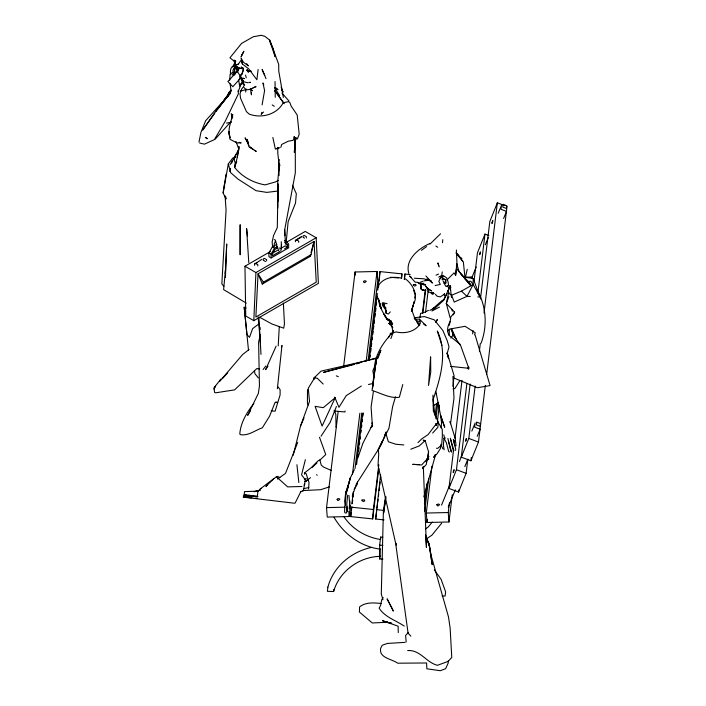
<?xml version="1.0" encoding="UTF-8"?>
<svg xmlns="http://www.w3.org/2000/svg" width="706" height="706" viewBox="0 0 706 706"><rect width="100%" height="100%" fill="white"/><g stroke="black" fill="none" stroke-linecap="round" stroke-linejoin="round"><path stroke-width="1.06" d="M447.904 290.704L449.316 293.67L451.611 295.214L454.223 302.08L467.01 296.344L473.152 284.483L473.17 278.517L464.627 277.131M277.917 201.395L278.023 183.922L277.299 227.561L273.593 235.433L272.145 241.99L272.622 247.144M279.444 163.774L277.767 180.93L277.811 208.005M349.188 509L349.902 501.066M460.153 344.36L449.245 335.553L449.298 329.402M449.334 325.307L450.719 318.141M225.435 277.476L226.714 243.976L225.329 273.584L225.558 269.127L223.608 289.61L246.279 303.112M449.245 335.553C446.316 330.999 447.639 325.731 450.234 321.406M232.53 117.628L232.671 114.372C231.162 122.041 227.067 129.983 230.015 137.838L228.991 131.695L229.988 139.285L236.916 142.877L241.17 142.903L239.096 142.33M253.807 320.665L255.925 272.551L316.191 237.754L318.38 283.388L253.807 320.665L245.75 316.014L244.964 266.224L270.389 251.548M274.166 246.447L274.281 243.826L275.561 240.914M307.516 389.668L307.419 403.126L308.045 405.147M278.226 345.896L279.294 326.393M444.1 449.819L443.386 444.789L443.986 438.338L445.292 437.905M357.527 482.083L357.421 483.981L354.13 489.382M456.455 267.786L456.703 263.788L458.9 271.016M295.276 138.279L294.358 152.434L295.293 137.52L295.329 172.758L284.562 230.588L284.721 235.707L284.633 229.635L285.286 240.358M350.714 516.607L351.438 507.208L373.395 509.503L372.68 518.901L350.714 516.607L351.244 512.238M379.254 280.988L379.969 271.589L401.935 273.884L401.617 278.058M384.038 519.898L375.671 519.025L380.613 474.723M404.529 279.223L404.926 274.007L410.16 274.555M440.632 445.557L440.403 448.575L437.208 453.587L433.678 457.382L434.949 454.858M438.258 422.109L437.844 427.386L432.663 433.034M229.635 80.493L230.138 74.28L232.468 72.374L234.039 72.365L233.624 73.759L232.415 74.006L232.159 75.101M354.341 469.649L350.335 477.971L345.958 494.235L344.669 508.761L344.599 512.097L345.322 513.05L346.637 512.847L346.99 506.652M442.503 242.688L442.777 239.669M446.916 279.991L454.055 272.878L455.635 275.349L456.217 269.039M456.411 266.939L456.703 263.788M253.066 496.75L244.179 495.003L244.505 491.614L256.534 491.182L255.387 491.447L260.461 490.264M286.204 242.017L288.154 221.605L295.523 203.054L296.317 193.682L292.443 185.237M347.634 495.18L346.778 504.013L347.44 511.462M277.361 388.732L281.976 345.419L281.42 347.423M452.952 386.411L454.099 375.689L447.127 352.647M441.056 427.748L441.577 422.982L440.615 415.507L435.964 391.927M258.114 69.47L256.896 79.778L248.715 68.87L242.414 64.061L241.328 59.842L238.363 64.14L235.01 65.358L238.381 70.229M280.829 250.912L281.597 244.541M350.538 505.637L349.214 516.545L327.249 517.074L326.534 507.614L338.165 411.624M343.707 365.805L355.074 271.995L377.039 271.466L377.754 280.926L368.108 360.554M327.893 587.11L327.381 591.31L333.62 591.531C339.268 571.357 359.186 556.84 379.916 556.354L380.172 548.862M333.62 591.531L333.867 589.448M352.462 474.361L359.857 413.275M366.202 360.916L377.039 271.466M355.03 468.546L361.763 412.913M351.835 503.934L353.282 491.932M356.583 464.663L362.796 413.398M369.273 359.945L377.331 293.405M377.728 290.131L379.969 271.589M351.509 510.059L351.906 506.784M352.303 503.519L352.7 500.245M353.097 496.971L353.362 494.791M357.986 456.605L358.251 454.426M358.648 451.152L359.045 447.886M359.433 444.612L359.698 442.433M360.095 439.158L360.36 436.97M360.89 432.61L361.154 430.431M361.551 427.156L361.816 424.977M362.213 421.703L362.478 419.523M362.875 416.249L363.272 412.975M370.006 357.342L370.271 355.162M370.668 351.888L371.065 348.614M371.33 346.434L371.727 343.16M372.124 339.886L372.389 337.706M372.786 334.432L373.174 331.158M373.439 328.978L373.836 325.704M374.101 323.524L374.498 320.25M374.895 316.985L375.292 313.711M375.557 311.531L375.954 308.257M376.351 304.983L376.616 302.803M377.013 299.529L377.41 296.255M378.46 287.527L378.725 285.348M373.395 509.503L378.813 464.786M401.405 278.252L401.935 273.884M372.68 518.901L378.76 468.722M404.264 279.461L404.926 274.007M375.671 519.025L376.598 511.391M376.995 508.117L377.392 504.843M377.657 502.663L378.045 499.389M378.442 496.115L378.707 493.935M379.104 490.661L379.501 487.387M379.766 485.207L380.163 481.933M380.56 478.668L380.825 476.479M382.89 559.108L379.678 558.975L379.678 545.182L380.658 537.09L382.802 537.178M379.678 558.975L380.049 555.949M422.4 313.393L425.303 289.398M422.868 312.979L425.647 290.069M425.515 312.423L428.163 290.607M424.412 504.208L426.927 483.486M435.117 415.852L436.573 403.85M424.677 511.479L428.648 478.756M435.911 418.755L437.896 402.394M452.281 494.712L448.972 521.981L427.015 522.511L426.292 513.05L431.975 466.145M437.393 421.42L439.37 405.059M455.635 275.349L456.994 264.141L456.385 249.986M427.015 522.511L427.404 519.237M467.822 459.156L466.11 473.329L458.573 492.056L448.919 488.437L453.676 449.166M454.999 438.258L461.998 380.446M474.026 281.173L477.459 252.819L484.987 234.092L488.852 235.539M448.972 521.981L448.257 512.53L449.448 502.707M448.919 488.437L456.455 469.711L466.887 383.534M468.607 369.353L468.872 367.173M477.856 292.999L484.987 234.092M485.34 385.326L478.474 442.053L470.937 460.78L461.283 457.161L470.134 384.073M480.442 298.982L489.823 221.534L497.351 202.807L505.081 205.711M458.573 492.056L458.838 489.876M461.283 457.161L468.81 438.435L475.156 386.067M479.383 351.164L480.309 343.531M484.007 312.987L497.351 202.807M470.937 460.78L471.334 457.506M486.663 374.418L507.005 206.434M441.744 275.746L442.221 271.898M308.566 488.94L308.999 482.595L306.148 473.708L304.471 472.967L311.417 467.522L317.674 461.142L319.818 459.871L321.283 465.157L323.577 467.098L331.441 470.514M385.829 496.45L383.676 512.768L385.855 497.598M233.818 60.31L235.257 63.655L235.619 60.928L233.704 60.831L229.953 57.786L241.576 43.428L253.277 36.756L261.194 35.3L264.829 36.315L269.824 40.216L278.702 64.396L278.755 71.024L283.327 97.428M424.491 284.589L423.724 284.897L423.07 283.997M245.688 92.071L246.112 88.947M235.619 60.928L235.01 65.358L236.837 64.67M373.342 391.856L371.1 406.93L372.256 424.05L372.344 422.541L371.983 425.647L362.928 443.2L357.907 457.815M385.538 496.777L383.402 510.923L381.293 594.055L382.961 599.818M225.77 196.806L226.026 198.977L223.114 192.967L228.329 163.836L232.803 158.02L235.848 156.732M223.114 192.967L226.096 174.1M278.296 180.365L275.702 181.866L265.103 184.884C253.277 182.845 241.99 176.853 234.586 167.322L237.295 157.385L239.007 146.698M237.295 157.385L238.99 146.839M214.73 113.251L202.631 130.116L217.704 108.556L229.944 93.316L231.021 90.289L230.094 83.758M262.076 104.938L264.591 90.606L262.95 82.911L263.779 84.799M472.57 333.859L473.161 330.69M428.692 451.628L426.265 464.53L422.735 468.325L423.432 466.366M198.986 142.074L200.954 132.366L205.667 120.708L229.962 93.677L217.704 108.556L230.756 91.842M238.866 149.116L235.054 156.105L234.224 160.077L235.23 163.007L234.586 167.322L236.757 161.33M448.61 292.787L446.289 303.501L450.163 317.876L454.638 312.158L446.289 303.501L448.928 296.599M227.544 97.172L228.479 92.936L231.012 90.041M279.241 247.797L278.561 250.683L277.193 249.968M229.874 171.611L230.58 168.434M231.753 163.139L232.221 161.03L235.592 156.132M414.669 297.994L415.357 294.879L413.539 290.298M467.248 269.286L465.113 278.764L463.348 261.917L456.129 252.907L462.633 261.088M262.27 284.077L263.364 282.179L258.061 273.787L262.27 284.077L309.916 256.56L311.011 254.663L314.055 241.461L258.061 273.787L255.872 317.003L316.244 282.153L314.055 241.461L311.019 252.536M260.276 335.023L258.617 341.995L259.446 385.917L258.352 393.401L247.682 415.375L250.356 410.998M293.211 455.255L300.562 425.939L309.519 401.361L308.257 388.238L314.955 377.26M305.38 459.65L301.559 474.873L305.354 479.753L303.43 490.785L300.429 491.87M345.958 494.235L350.335 477.971L345.64 493.123L344.766 500.757L345.622 505.134M402.782 384.532L399.349 397.266C389.694 398.581 381.011 393.154 372.036 390.48L376.28 360.122L380.852 350.291L377.789 358.542M447.057 353.997L449.007 346.761L447.233 340.716L442.891 330.558L434.305 319.871L424.368 316.562L414.298 317.771M309.916 256.56L310.464 254.548M345.128 410.971L344.855 411.969L333.912 410.927M423.821 496.9L435.628 454.452M474.617 334.812L475.209 332.711L465.06 326.304L449.819 329.04L447.533 331.035M280.873 147.289L281.694 144.439L288.375 141.174L293.096 140.335L294.526 136.779L293.767 136.911L296.617 139.02L297.455 138.8L299.203 134.202L297.191 114.981L291.199 106.165L289.901 102.714L288.613 101.611L283.221 102.785C276.823 114.61 261.485 118.714 249.236 114.125L246.456 111.645L240.534 98.213L239.996 93.774L241.655 88.974L243.694 86.52M395.484 396.816L392.615 406.612L388.953 428.233L378.548 449.219L356.504 483.751L352.25 496.203M279.329 159.547L278.702 161.586L279.055 175.565M261.847 112.325L261.167 114.337L263.523 112.016M481.086 343.169C487.643 325.801 486.319 305.477 476.779 289.478M390.895 338.598L393.11 332.455L390.912 321.592L388.732 319.138L392.668 323.604M237.631 66.929L237.896 72.409L240.287 76.063M237.19 68.729L236.66 70.141L237.084 72.109M238.196 91.445L241.867 82.196M375.874 363.696L374.727 366.793L372.521 388L376.28 360.122L374.798 368.92M232.653 67.061L234.26 63.593M297.694 442.441L285.498 473.408L277.537 479.074M336.409 406.506L330.117 422.453L321.027 436.202M448.063 290.616L450.146 285.498L450.887 287.439M327.884 587.145C333.303 566.724 351.111 551.827 371.427 547.424M471.661 278.164L476.223 267.009M485.349 244.7L488.261 237.595M498.215 213.265L501.534 205.146L501.031 209.311L506.502 211.403L503.607 218.472M441.541 505.117L450.251 483.822M459.385 461.512L461.874 455.432M471.829 431.092L475.147 422.982L474.644 427.148L480.124 429.23L477.23 436.308M448.284 507.04L455.317 489.858M464.822 466.622L467.716 459.544M455.388 450.402L455.794 449.44L453.34 439.432M235.327 66.435L234.065 69.4L235.627 74.042M347.776 488.12L345.64 493.123L348.543 485.878M300.562 425.939L304.03 417.881M381.946 441.55L378.548 449.219L381.39 444.268L386.191 431.966L384.488 435.796M276.117 346.152L265.588 369.715L268.015 366.114M231.144 90.668L229.944 93.316L216.01 111.477M375.336 365.223L372.874 370.668L373.898 377.075M390.542 320.983L389.2 323.524L392.818 327.681M447.825 291.075L443.456 300.509L431.922 310.975L439.494 307.092M453.314 314.929L454.638 312.158M214.015 389.041L215.348 386.27L214.439 387.876M300.782 491.685L295.143 503.043L294.287 503.21L243.226 497.139L251.318 497.801M436.052 322.095L437.332 319.509L435.849 322.307M390.656 320.974L389.2 323.524L392.006 324.672M422.735 468.325L423.679 466.49M426.036 461.892L428.86 456.367L426.636 459.377M388.415 337.768L390.939 333.135L390.206 333.806L396.066 331.873C404.714 334.15 415.843 331.599 420.335 323.374L419.479 319.165L414.51 319.191M447.075 293.484L443.456 300.509L442.503 300.182L432.946 308.566L434.472 307.834M390.709 320.974L389.2 323.524L391.248 323.851M439.794 279.505L438.814 281.376L440.306 284.421L435.17 285.559M391.124 334.618L393.63 330.443M440.129 278.314L439.873 278.782L440.588 277.917L442.821 277.396L441.171 277.308M214.906 138.711L225.179 121.361L238.416 93.739L238.151 90.624M230.165 164.595L232.221 161.03M284.889 240.525L288.648 243.923L288.648 247.815L271.113 257.937L268.924 256.675L268.924 252.827L272.322 246.932L276.876 244.302M271.113 257.937L271.113 254.089L274.519 248.194L277.246 246.623M241.099 74.412L239.59 76.857L239.934 77.766L244.364 78.613L243.129 78.269M390.947 320.992L389.2 323.524L392.174 324.469M444.259 282.285L443.792 283.044L446.121 286.574L448.637 285.551L448.063 281.756L446.492 277.74L443.271 275.614L441.559 275.569L438.708 277.123M460.021 380.428L455.017 388.371L452.978 389.024M467.407 368.7L468.546 366.891M372.574 425.127L371.021 427.492L372.539 426.292M383.199 597.541L381.743 599.712L380.596 605.377L379.148 608.175C385.017 617.282 395.669 620.256 404.194 626.072M294.773 140.485L296.67 137.794M223.484 100.79L229.768 92.08M389.2 323.524L390.824 320.974L389.2 323.524L391.424 323.577M253.842 403.488C246.915 412.286 240.605 422.612 239.793 433.961L240.384 434.658C248.362 436.096 255.245 430.236 262.367 427.783L269.613 416.099L275.022 402.561L277.679 402.446L275.79 401.961M450.843 338.095L453.173 335.059L452.581 331.97M263.117 369.494L265.809 366.052M390.303 311.884L388.362 314.055L385.829 312.979L385.67 310.64L386.376 313.367L385.22 309.113L382.449 305.319L382.246 303.103L382.952 302.706L387.117 303.695M220.907 379.069L214.015 387.788L214.571 392.448L215.78 392.792L234.613 389.871L256.843 368.532L259.596 369.088M235.054 156.105L236.201 154.676M432.257 522.061L428.207 527.02L425.506 528.873M441.674 523.208L431.957 535.113L426.768 538.669M219.566 381.54L242.582 354.58L249.068 349.479M238.566 69.788L227.897 81.525L232.803 86.697L240.843 77.863M222.566 378.434L227.703 372.812M230.827 121.776L215.056 139.294L204.475 144.165L199.674 143.036M408.456 632.382L405.597 635.471L406.171 642.054M303.968 485.084L304.868 484.104M279.858 477.53L277.423 476.373L276.39 476.762L260.373 488.826L257.902 491.394L257.416 496.089L243.27 495.974M389.906 335.5C381.39 345.093 373.65 357.686 374.533 371.091M417.97 442.644L421.711 438.903L428.163 434.543L434.622 425.992L438.364 422.25L433.369 411.086L432.937 395.122M267.389 484.943L265.88 486.443L273.822 478.589M378.848 284.942C384.188 277.467 393.101 276.214 401.529 278.146M430.016 244.082L440.526 233.818M313.958 379.581L313.888 378.107L321.071 371.135L375.53 358.657M312.237 467.372L317.012 462.854M319.394 460.586L325.757 454.558L319.5 437.261M254.584 264.088L261.811 259.331M259.252 323.675L252.642 328.608L249.518 337.344L247.003 334.679L244.188 307.225L246.129 308.037M239.202 79.24L241.249 77.342M419.611 464.627L412.71 464.336L421.623 464.998L428.004 458.079L428.48 451.584L425.365 441.312L423.115 440.138L425.197 440.5L419.32 445.901L410.76 449.237M427.051 289.972L428.092 289.054M295.399 241.726L295.399 240.455L301.656 236.501M305.742 481.421L310.508 477.68M421.429 250.312L426.583 246.57M305.557 481.351L308.195 479.506L304.683 481.518M253.983 87.429C251.451 89.203 245.776 91.533 244.1 87.57M444.683 293.996L440.315 296.908L437.049 296.167L435.373 294.27M361.322 386.032L346.24 395.634L338.951 407.318L334.732 397.125M433.272 405.738L438.673 402.446M284.527 242.414L286.345 241.364M286.398 242.308L305.23 231.427L316.191 237.754M277.696 247.771L275.022 249.315L272.331 253.975L272.331 255.819L279.876 251.468M272.031 253.472L276.743 250.745M280.52 248.565L285.233 245.847L287.421 247.109L287.421 245.07L285.701 243.146M257.143 262.614L254.531 264.053L254.531 265.324M295.399 240.455L301.091 237.234M284.597 248.741L287.421 247.109M263.364 282.179L311.011 254.663M430.113 243.42C418.949 248.133 404.679 259.684 408.809 273.381M272.86 137.485L275.358 149.151L278.323 147.766M451.611 295.214L461.442 291.137L473.152 284.483L479.983 296.988L477.821 296.882M424.341 440.985L425.197 440.5M304.401 479.542L306.316 478.5M429.822 310.402L434.234 308.054M432.946 308.566L434.834 307.648M428.498 310.349L423.882 312.59L420.529 313.393L419.999 317.524M436.017 275.181L438.594 274.069M427.015 459.73L428.895 458.953L426.962 459.456M260.373 488.826L261.432 488.402M419.902 282.453L422.956 281.262M252.986 87.818L256.101 86.679L254.875 86.82M259.04 490.644L254.213 491.738M276.47 148.816L279.858 147.704M329.411 486.866L320.577 489.717L302.283 490.591M303.474 488.737L308.849 487.511M237.754 64.325L238.363 64.14M376.616 357.854L323.533 372.389L354.341 364.437M356.468 363.89L359.654 363.06M240.128 91.127L246.209 89.6M247.065 70.097L248.433 72.233L247.047 70.344M414.166 318.018L416.284 317.515M237.066 67.723L235.495 68.085L234.604 69.629L234.939 73.83M239.881 84.199L242.979 83.52M368.47 384.496L373.571 383.393M226.511 123.082L231.55 122.12M236.007 69.091L237.534 68.861M250.542 82.267L248.962 82.461L250.259 82.628M467.699 281.597L470.752 281.2L473.161 284.509M423.979 280.864L427.836 280.379L426.362 279.126M278.252 190.991L266.824 192.394L256.093 190.699L237.957 179.059L230.624 172.591L228.329 163.836M440.297 276.717L443.624 276.478M301.956 486.496L287.669 486.884L276.39 476.762M405.023 642.363L387.488 643.422L382.22 645.258L380.675 648.284C378.619 658.054 392.095 658.98 397.672 663.19L426.583 662.978L426.856 668.794L440.297 670.7L445.662 668.697L448.248 662.881L448.248 660.878M464.716 277.193L472.402 277.008M326.534 507.614L345.208 507.164M426.292 513.05L448.257 512.53M313.888 378.107L317.17 378.151L323.198 384.055M252.977 496.521L245.441 496.433L257.981 496.636M244.179 495.003L248.724 495.118L256.64 496.609M379.678 545.182L382.89 545.314M442.035 595.908L445.115 596.032L445.618 591.866L441.135 579.37L434.322 569.874M470.249 296.502L467.01 296.344L461.442 291.137M414.343 278.235L423.494 278.773L431.216 280.75M417.952 282.347L415.181 282.179L409.568 275.984L411.51 277.573M255.44 498.118L257.611 498.26M241.973 68.553L238.646 68.279L237.357 67.291L237.551 66.417M248.044 82.823L243.102 81.596L243.358 80.546L243.032 81.252L240.702 77.016L241.461 80.246L244.1 84.711M390.409 277.273L398.458 277.961M403.85 444.956L395.801 444.242L388.388 441.771L385.873 433.352M381.372 603.542C374.039 602.73 365.708 601.944 359.583 606.904L359.425 612.049L372.274 622.966L387.462 622.26L391.698 623.257M436.484 448.248L437.711 448.372L441.629 444.992L442.38 436.017L442.247 429.239L438.444 422.912M450.622 366.379L468.802 368.294L460.824 345.984L454.258 336.259L451.443 329.128M376.386 509.626L383.711 510.394M249.412 71.474L248.839 71.262L249.686 71.509M423.759 284.677L425.753 284.95L423.079 284.165M407.653 650.553C420.185 649.617 426.248 662.484 437.411 665.308L448.142 661.39L451.769 657.462L450.146 628.146L448.478 616.903L431.163 555.657L428.992 543.541L426.706 538.987M249.068 70.538L251.336 71.209M380.552 539.49C366.07 537.363 352.144 529.015 343.99 516.783M380.181 549.118C360.784 546.753 343.698 534.018 334.017 517.295M252.66 496.565L244.117 494.994L249.553 496.124M248.494 495.788L245.326 495.285L249.156 496.027M248.115 70.582L248.83 70.715L246.826 69.903L247.462 70.406M424.747 290.466L421.332 289.557L420.608 284.518M239.819 68.094L241.655 68.447M385.476 621.845L387.462 622.26L382.52 620.733L398.149 626.187L398.263 632.629M386.2 622.11L391.574 623.31M248.283 70.574L250.003 70.971M425.842 279.903L427.836 280.379M274.237 239.599L275.058 239.802L275.975 242.079L277.37 248.23M247.188 495.736L247.974 495.921M384.708 304.304L382.899 303.827L384.302 305.327L386.606 311.496M271.201 410.91L275.119 411.183L280.097 394.945L280.097 389.65L278.182 387.012M239.661 68.756L237.49 67.414L237.375 66.496M415.922 320.453L419.929 321.76M239.105 68.041L237.49 67.414L239.493 68.667M468.81 438.435L478.474 442.053M456.455 469.711L466.11 473.329M336.33 375.848L338.333 376.669M454.064 378.081L477.371 387.718L490.079 385.582L475.156 335.121M431.56 292.478L433.934 293.493L432.469 294.384L431.101 293.14M427.509 279.038L432.443 283.009L425.868 275.949M259.764 317.329L271.819 323.922L283.697 328.184L284.456 323.992L283.38 303.121M422.576 284.227L423.415 284.536L423.079 284.112M418.296 282.762L419.479 283.433L423.882 283.388L421.411 284.297L419.285 283.786L418.102 282.532M304.533 238.143L303.068 237.295L303.068 236.033L304.171 235.398L306.36 236.66L306.36 237.931M296.494 239.828L298.691 241.09L298.691 242.361M285.233 243.799L287.421 245.07M272.322 246.932L274.519 248.194M268.924 252.827L271.113 254.089M265.491 261.529L263.294 260.258L263.294 258.996L264.388 258.361L266.586 259.631L266.586 260.893M255.625 263.426L257.814 264.688L257.814 265.95M244.964 266.224L255.925 272.551M435.876 246.05L437.738 247.259M272.216 104.938L274.228 106.262M391.751 322.677L387.497 319.853L383.72 313.835L387.497 319.853C384.099 313.861 379.449 308.151 379.228 300.924L380.569 307.428L379.413 302.442L381.672 309.202L379.643 305.866L378.875 300.306M244.038 84.561L242.379 81.261L243.226 83.89L244.611 84.852M275.04 87.668L277.979 89.715L275.843 87.879M423.529 323.93L426.142 325.784L419.479 319.165M250.286 147.113L252.845 148.966M254.557 150.21L256.26 151.446L248.9 146.751L247.188 139.47L248.15 142.48M386.085 308.063L384.373 306.819L383.729 304.524L384.479 305.954M449.395 451.999L448.654 451.443L446.421 442.883L443.995 438.197M432.522 292.372L433.934 293.493L428.357 291.94L427.968 290.854M405.385 278.888C412.851 284.183 418.729 295.62 413.372 304.207L414.29 301.533L411.448 311.24L413.098 305.213L411.977 310.084C413.354 315.229 415.446 320.533 419.417 324.239M250.083 147.077L251.38 148.225M456.182 252.81L459.032 255.704M460.453 257.16L461.874 258.608M410.848 636.132L408.086 633.203L395.607 543.073L378.019 465.254L378.716 453.914L378.204 449.06M458.282 270.777L470.752 284.253M284.73 240.746L285.877 242.026M281.932 93.06L288.904 100.923M448.407 287.351L450.569 289.822M460.965 274.272L463.101 276.743M464.522 278.385L470.92 285.789L456.341 268.28M242.282 68.103L241.32 66.973L242.061 68.394M223.899 286.318L221.843 283.936L226.07 210.167L225.108 195.88M442.971 280.82L445.036 283.291M447.11 285.762L448.486 287.404M419.699 325.334L417.034 322.06L418.746 325.342M258.299 377.878L254.928 373.695L254.381 370.456M435.258 392.818L436.546 394.433M246.632 63.646L248.397 65.879L243.535 62.366L241.055 58.28M316.65 474.661L317.135 475.315M274.784 90.703L283.609 102.891M274.766 90.518L284.236 103.729M240.702 77.016L243.173 80.652L243.217 83.908M250.595 88.391L252.21 90.889L250.612 88.462M238.275 69.903L234.683 64.361L234.321 60.116M274.802 87.818L279.708 95.787M248.23 143.018L245.088 137.811L249.006 145.648M282.038 90.289L283.044 92.124L281.156 87.253M451.637 329.005L456.147 338.889L453.173 335.059L451.169 329.058M264.821 75.463L262.111 69.523L266.038 78.693M440.809 444.286L442.865 448.848M426.945 539.922L429.354 545.429L432.204 564.676L428.992 543.541L429.354 545.429L425.533 534.786L426.468 547.468L423.326 466.772M448.495 441.329L451.699 452.219M451.716 309.299L452.458 311.205M378.328 298.206L378.99 300.297M473.17 278.517L479.983 296.988M235.989 141.474L238.672 148.745M334.37 410.345L335.809 414.36L336.038 427.209M455.149 438.267L450.031 421.544L450.534 423.759L454.002 398.131L452.925 376.342M439.185 266.93L437.87 262.914L438.77 265.862M441.912 345.41L437.314 331.008C447.904 352.806 440.509 377.931 433.096 399.561L434.772 414.034M450.79 439.856L453.852 450.684M447.242 353.538L448.61 358.63L447.269 353.397M435.876 423.556L436.405 425.524L436.114 423.697M450.375 438.197L453.428 451.072M450.887 451.505L447.904 438.461M245.564 75.11L246.235 77.837M234.065 75.357L232.883 70.432L234.648 67.202L233.483 66.011C230.068 67.132 230.28 71.562 230.544 74.457M443.792 434.781L444.692 438.911M243.711 84.076L244.064 85.805M241.32 58.519L242.414 64.061M234.886 61.766L235.257 63.655M250.33 88.541L251.468 94.842L251.292 92.565M454.276 441.982L453.958 440.182L454.567 445.698L456.032 445.698L455.273 438.885M238.628 80.078L239.669 86.132M396.154 543.382L396.463 545.42M420.591 284.341L421.182 289.133L420.617 284.262M279.567 163.871L279.814 165.822L279.161 164.683L277.802 153.529L277.723 147.439M231.277 113.481L231.939 118.784M247.506 236.051L246.606 228.594L248.777 262.632M224.632 187.055L224.376 184.884L224.526 187.081M450.146 285.498L451.478 297.526M296.917 464.698L298.859 482.622M444.286 293.758L444.498 295.867M244.188 307.225L248.486 350.132M241.037 74.968L241.125 75.895M258.175 317.1L260.496 343.372M304.471 472.967L304.586 474.291M355.074 271.995L355.312 275.146M348.817 511.294L349.214 516.545M350.026 507.005L348.914 495.365M260.037 327.231L260.179 329.411M258.881 317.17L260.991 354.403M238.487 147.686L238.663 150.819M278.693 163.766L278.888 170.208M275.031 81.543L275.252 97.287M281.27 241.69L281.367 248.874M380.658 537.09L380.658 539.216M240.155 224.87L240.146 254.672L240.155 224.87M430.607 357.007L428.516 385.476L430.757 372.159L430.607 357.007M337.115 499.23L337.512 500.316L338.35 500.483L339.895 499.16L338.589 498.515L337.115 499.23M363.493 281.394L363.899 282.479L364.728 282.647L366.282 281.332L364.967 280.688L363.493 281.394M362.01 500.051L361.94 500.66L363.246 501.481L364.72 500.951L364.322 499.795L362.01 500.051M413.345 284.642L413.275 285.25L414.59 286.071L416.063 285.542L415.657 284.386L413.345 284.642M436.873 504.666L437.27 505.752L438.108 505.92L439.661 504.605L438.347 503.952L436.873 504.666M453.199 472.102C453.349 474.529 455.132 465.413 453.199 472.102M479.577 254.275C479.736 256.702 481.518 247.585 479.577 254.275M465.563 440.826C465.713 443.253 467.496 434.137 465.563 440.826M491.941 222.99C492.1 225.426 493.882 216.301 491.941 222.99M476.771 422.179L476.435 424.924L480.054 426.3L480.389 423.556L476.771 422.179M503.157 204.352L502.822 207.096L506.44 208.473L506.767 205.728L503.157 204.352M243.376 69.929L241.734 74.536L243.385 69.929L242.679 67.52L243.376 69.929M241.92 54.68L241.073 56.992L243.888 51.282L241.92 54.68M335.191 397.707L322.086 426.106L315.105 406.356L323.277 407.662L335.191 397.707M442.997 278.367L442.035 279.752L443.527 278.905L445.592 280.035L445.821 283.274L445.548 279.708L442.997 278.367M423.812 290.095L422.223 289.892L423.812 290.095M207.273 138.65L205.402 137.414L207.273 138.65M431.595 290.846L428.674 289.654L427.112 288.11L431.595 290.846M239.113 68.438L238.681 68.103L239.113 68.438M388.679 319.95L385.37 317.109L388.679 319.95M248.459 71.315L247.585 70.309L248.459 71.315M427.898 289.133L425.833 286.283L427.898 289.133M392.192 608.563L387.091 598.82L393.321 611.087L392.192 608.563M444.674 427.121L440.615 415.507L444.674 427.121M272.922 48.29L269.48 40.207L275.19 56.745L272.922 48.29"/></g></svg>
